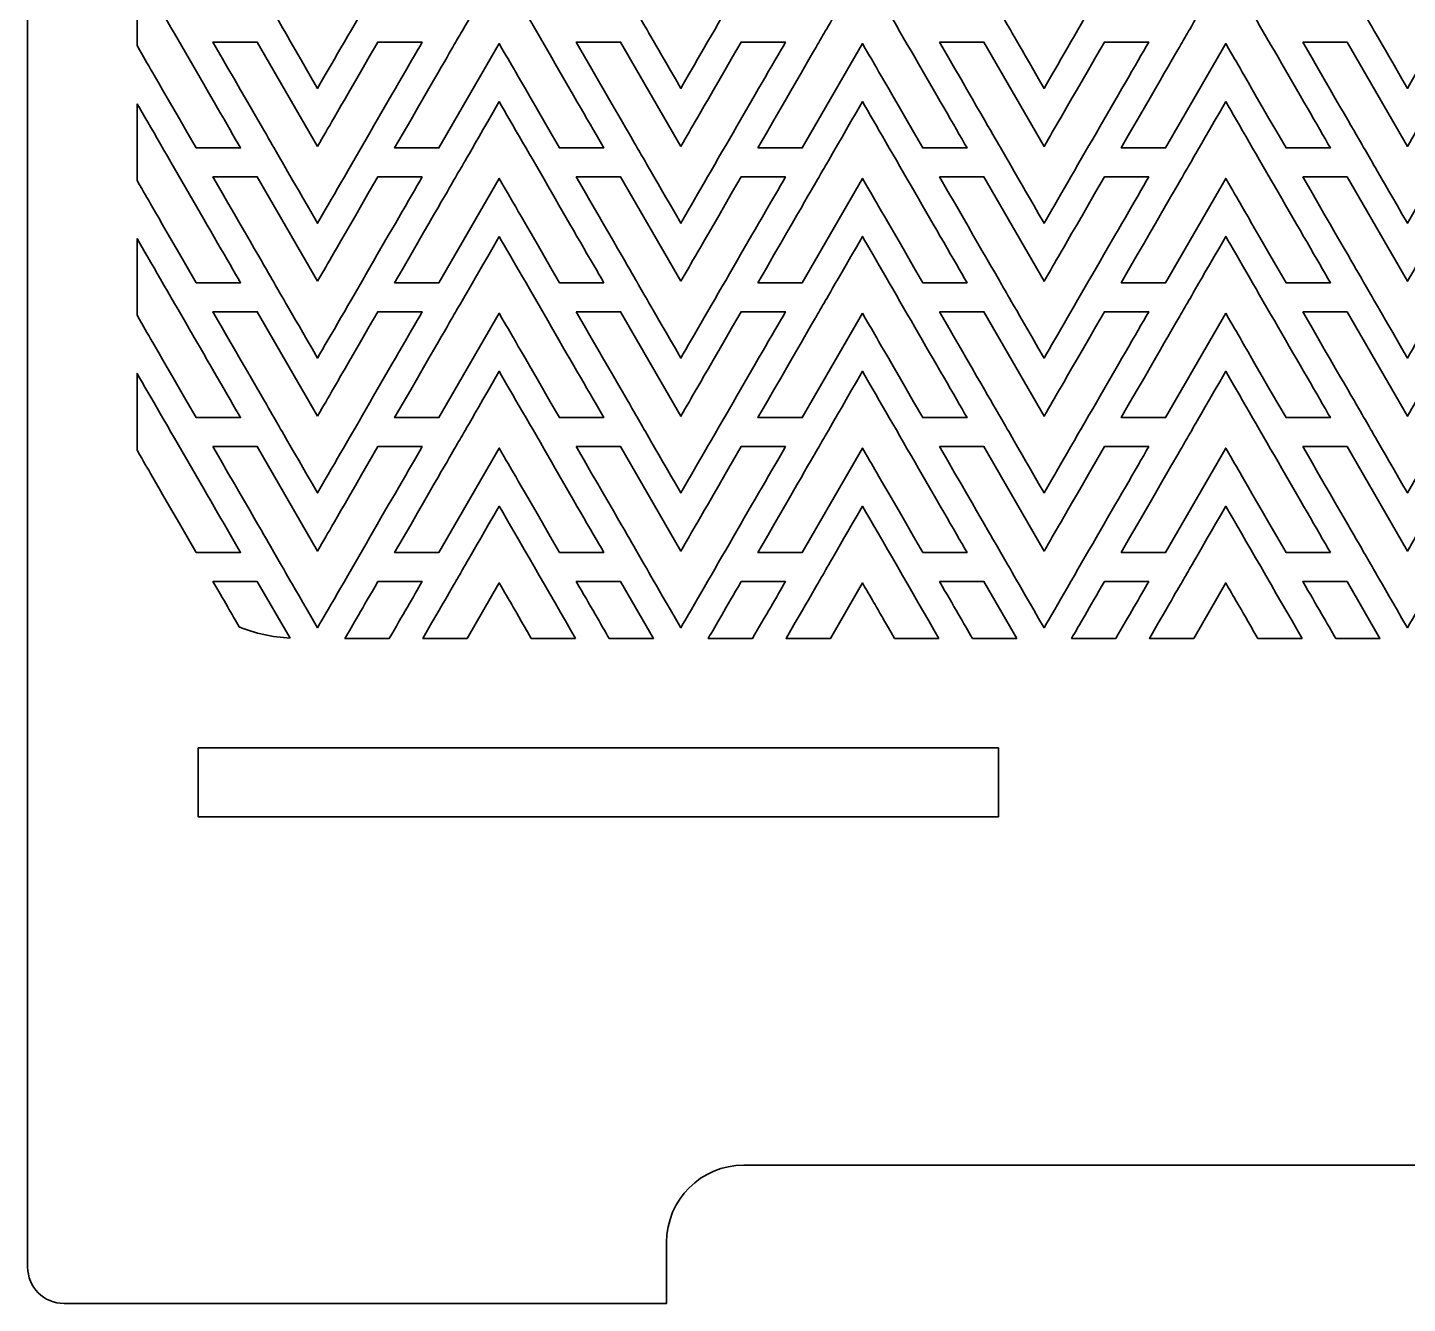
# Model space of a CAD drawing. Header units: inches. Extents: x -2.7 to 13.4, y -10.4 to -3.2.
# Drawn here: x 5.482 to 9.419, y -10.393 to -6.753 of the extents above; entities that cross this region are included whole.
import ezdxf

# ---------------------------------------------------------------- set-up
doc = ezdxf.new("R2010")
doc.units = ezdxf.units.IN
doc.header["$MEASUREMENT"] = 0
doc.layers.add('Tablet holder 1', color=7, linetype='Continuous', lineweight=0)

msp = doc.modelspace()

# ---------------------------------------------------------------- linework, layer by layer
at = {"layer": 'Tablet holder 1', "color": 22, "lineweight": 35, "true_color": 0xe52421}
for points, knots in [([(11.9394, -3.2082), (11.9394, -3.2082), (6.8982, -3.2082), (6.8982, -3.2082), (6.116, -3.2082), (5.4818, -3.8424), (5.4818, -4.6246), (5.4818, -4.6246), (5.4818, -10.2894), (5.4818, -10.2894), (5.4818, -10.3469), (5.5283, -10.3935), (5.5858, -10.3935), (5.5858, -10.3935), (7.305, -10.3935), (7.305, -10.3935), (7.305, -10.3935), (7.305, -10.2193), (7.305, -10.2193), (7.305, -10.0976), (7.4037, -9.9989), (7.5254, -9.9989), (7.5254, -9.9989), (11.3125, -9.9989), (11.3125, -9.9989), (11.434, -9.9989), (11.5326, -10.0975), (11.5326, -10.219), (11.5326, -10.219), (11.5326, -10.3935), (11.5326, -10.3935), (11.5326, -10.3935), (13.2518, -10.3935), (13.2518, -10.3935), (13.3093, -10.3935), (13.3558, -10.3469), (13.3558, -10.2894), (13.3558, -10.2894), (13.3558, -4.6246), (13.3558, -4.6246), (13.3558, -3.8424), (12.7217, -3.2082), (11.9394, -3.2082)], [0, 0, 0, 0, 1, 1, 1, 2, 2, 2, 3, 3, 3, 4, 4, 4, 5, 5, 5, 6, 6, 6, 7, 7, 7, 8, 8, 8, 9, 9, 9, 10, 10, 10, 11, 11, 11, 12, 12, 12, 13, 13, 13, 14, 14, 14, 14]), ([(6.3092, -6.7072), (6.3468, -6.6418), (6.3432, -6.6483), (6.4811, -6.4093), (6.4811, -6.4093), (6.6076, -6.4093), (6.6076, -6.4093), (6.5363, -6.5328), (6.3804, -6.8026), (6.3092, -6.9261), (6.1182, -6.5954), (6.25, -6.8237), (6.0107, -6.4093), (6.0107, -6.4093), (6.1372, -6.4093), (6.1372, -6.4093), (6.1372, -6.4093), (6.3092, -6.7072), (6.3092, -6.7072)], [0, 0, 0, 0, 1, 1, 1, 2, 2, 2, 3, 3, 3, 4, 4, 4, 5, 5, 5, 6, 6, 6, 6]), ([(7.3457, -6.7072), (7.3835, -6.6418), (7.3797, -6.6483), (7.5178, -6.4093), (7.5178, -6.4093), (7.6442, -6.4093), (7.6442, -6.4093), (7.5729, -6.5328), (7.4169, -6.8026), (7.3457, -6.9261), (7.17, -6.6219), (7.2989, -6.845), (7.0474, -6.4093), (7.0474, -6.4093), (7.1738, -6.4093), (7.1738, -6.4093), (7.1738, -6.4093), (7.3457, -6.7072), (7.3457, -6.7072)], [0, 0, 0, 0, 1, 1, 1, 2, 2, 2, 3, 3, 3, 4, 4, 4, 5, 5, 5, 6, 6, 6, 6]), ([(8.0839, -6.4093), (8.0839, -6.4093), (8.2103, -6.4093), (8.2103, -6.4093), (8.2103, -6.4093), (8.3822, -6.7072), (8.3822, -6.7072), (8.42, -6.6418), (8.4162, -6.6483), (8.5543, -6.4093), (8.5543, -6.4093), (8.6807, -6.4093), (8.6807, -6.4093), (8.6094, -6.5328), (8.4536, -6.8026), (8.3822, -6.9261), (8.2067, -6.6219), (8.3354, -6.845), (8.0839, -6.4093)], [0, 0, 0, 0, 1, 1, 1, 2, 2, 2, 3, 3, 3, 4, 4, 4, 5, 5, 5, 6, 6, 6, 6]), ([(9.1204, -6.4093), (9.1204, -6.4093), (9.2468, -6.4093), (9.2468, -6.4093), (9.2468, -6.4093), (9.4189, -6.7072), (9.4189, -6.7072), (9.4565, -6.6418), (9.4528, -6.6483), (9.5908, -6.4093), (9.5908, -6.4093), (9.7172, -6.4093), (9.7172, -6.4093), (9.646, -6.5328), (9.4901, -6.8026), (9.4189, -6.9261), (9.2432, -6.6219), (9.3719, -6.845), (9.1204, -6.4093)], [0, 0, 0, 0, 1, 1, 1, 2, 2, 2, 3, 3, 3, 4, 4, 4, 5, 5, 5, 6, 6, 6, 6]), ([(5.7943, -6.585), (5.8671, -6.711), (6.0192, -6.9744), (6.0893, -7.096), (6.0893, -7.096), (5.9629, -7.096), (5.9629, -7.096), (5.8161, -6.8419), (5.8362, -6.8767), (5.7943, -6.8042), (5.7943, -6.8042), (5.7943, -6.585), (5.7943, -6.585)], [0, 0, 0, 0, 1, 1, 1, 2, 2, 2, 3, 3, 3, 4, 4, 4, 4]), ([(6.8275, -6.5792), (6.8987, -6.7026), (7.0546, -6.9725), (7.1258, -7.096), (7.1258, -7.096), (6.9994, -7.096), (6.9994, -7.096), (6.8489, -6.8353), (6.874, -6.8788), (6.8274, -6.7982), (6.8274, -6.7982), (6.6554, -7.096), (6.6554, -7.096), (6.6554, -7.096), (6.529, -7.096), (6.529, -7.096), (6.7999, -6.6268), (6.6303, -6.9207), (6.8275, -6.5792)], [0, 0, 0, 0, 1, 1, 1, 2, 2, 2, 3, 3, 3, 4, 4, 4, 5, 5, 5, 6, 6, 6, 6]), ([(7.5656, -7.096), (7.8365, -6.6268), (7.6668, -6.9207), (7.864, -6.5792), (7.9353, -6.7026), (8.0911, -6.9725), (8.1624, -7.096), (8.1624, -7.096), (8.036, -7.096), (8.036, -7.096), (7.8854, -6.8353), (7.9106, -6.8788), (7.864, -6.7982), (7.864, -6.7982), (7.6919, -7.096), (7.6919, -7.096), (7.6919, -7.096), (7.5656, -7.096), (7.5656, -7.096)], [0, 0, 0, 0, 1, 1, 1, 2, 2, 2, 3, 3, 3, 4, 4, 4, 5, 5, 5, 6, 6, 6, 6]), ([(8.9006, -6.5792), (8.9718, -6.7026), (9.1278, -6.9725), (9.199, -7.096), (9.199, -7.096), (9.0725, -7.096), (9.0725, -7.096), (8.9219, -6.8353), (8.9471, -6.8788), (8.9006, -6.7982), (8.9006, -6.7982), (8.7286, -7.096), (8.7286, -7.096), (8.7286, -7.096), (8.6021, -7.096), (8.6021, -7.096), (8.8731, -6.6268), (8.7033, -6.9207), (8.9006, -6.5792)], [0, 0, 0, 0, 1, 1, 1, 2, 2, 2, 3, 3, 3, 4, 4, 4, 5, 5, 5, 6, 6, 6, 6]), ([(6.3092, -7.0919), (6.3468, -7.0267), (6.3432, -7.0331), (6.4811, -6.7942), (6.4811, -6.7942), (6.6076, -6.7942), (6.6076, -6.7942), (6.5363, -6.9176), (6.3804, -7.1875), (6.3092, -7.311), (6.1335, -7.0068), (6.2622, -7.2297), (6.0107, -6.7942), (6.0107, -6.7942), (6.1372, -6.7942), (6.1372, -6.7942), (6.1372, -6.7942), (6.3092, -7.0919), (6.3092, -7.0919)], [0, 0, 0, 0, 1, 1, 1, 2, 2, 2, 3, 3, 3, 4, 4, 4, 5, 5, 5, 6, 6, 6, 6]), ([(7.3457, -7.0919), (7.3835, -7.0267), (7.3797, -7.0331), (7.5178, -6.7942), (7.5178, -6.7942), (7.6442, -6.7942), (7.6442, -6.7942), (7.5729, -6.9176), (7.4169, -7.1875), (7.3457, -7.311), (7.1615, -6.9919), (7.3104, -7.2497), (7.0474, -6.7942), (7.0474, -6.7942), (7.1738, -6.7942), (7.1738, -6.7942), (7.1738, -6.7942), (7.3457, -7.0919), (7.3457, -7.0919)], [0, 0, 0, 0, 1, 1, 1, 2, 2, 2, 3, 3, 3, 4, 4, 4, 5, 5, 5, 6, 6, 6, 6]), ([(8.0839, -6.7942), (8.0839, -6.7942), (8.2103, -6.7942), (8.2103, -6.7942), (8.2103, -6.7942), (8.3822, -7.0919), (8.3822, -7.0919), (8.42, -7.0267), (8.4162, -7.0331), (8.5543, -6.7942), (8.5543, -6.7942), (8.6807, -6.7942), (8.6807, -6.7942), (8.6094, -6.9176), (8.4536, -7.1875), (8.3822, -7.311), (8.2067, -7.0068), (8.3354, -7.2297), (8.0839, -6.7942)], [0, 0, 0, 0, 1, 1, 1, 2, 2, 2, 3, 3, 3, 4, 4, 4, 5, 5, 5, 6, 6, 6, 6]), ([(9.1204, -6.7942), (9.1204, -6.7942), (9.2468, -6.7942), (9.2468, -6.7942), (9.2468, -6.7942), (9.4189, -7.0919), (9.4189, -7.0919), (9.4565, -7.0267), (9.4528, -7.0331), (9.5908, -6.7942), (9.5908, -6.7942), (9.7172, -6.7942), (9.7172, -6.7942), (9.646, -6.9176), (9.4901, -7.1875), (9.4189, -7.311), (9.2432, -7.0068), (9.3719, -7.2297), (9.1204, -6.7942)], [0, 0, 0, 0, 1, 1, 1, 2, 2, 2, 3, 3, 3, 4, 4, 4, 5, 5, 5, 6, 6, 6, 6]), ([(6.8275, -6.964), (6.8987, -7.0874), (7.0546, -7.3574), (7.1258, -7.4808), (7.1258, -7.4808), (6.9994, -7.4808), (6.9994, -7.4808), (6.8489, -7.22), (6.874, -7.2636), (6.8274, -7.1829), (6.8274, -7.1829), (6.6554, -7.4808), (6.6554, -7.4808), (6.6554, -7.4808), (6.529, -7.4808), (6.529, -7.4808), (6.7999, -7.0117), (6.6303, -7.3056), (6.8275, -6.964)], [0, 0, 0, 0, 1, 1, 1, 2, 2, 2, 3, 3, 3, 4, 4, 4, 5, 5, 5, 6, 6, 6, 6]), ([(7.5656, -7.4808), (7.8365, -7.0117), (7.6668, -7.3056), (7.864, -6.964), (7.9353, -7.0874), (8.0911, -7.3574), (8.1624, -7.4808), (8.1624, -7.4808), (8.036, -7.4808), (8.036, -7.4808), (7.8854, -7.22), (7.9106, -7.2636), (7.864, -7.1829), (7.864, -7.1829), (7.6919, -7.4808), (7.6919, -7.4808), (7.6919, -7.4808), (7.5656, -7.4808), (7.5656, -7.4808)], [0, 0, 0, 0, 1, 1, 1, 2, 2, 2, 3, 3, 3, 4, 4, 4, 5, 5, 5, 6, 6, 6, 6]), ([(8.9006, -6.964), (8.9718, -7.0874), (9.1278, -7.3574), (9.199, -7.4808), (9.199, -7.4808), (9.0725, -7.4808), (9.0725, -7.4808), (8.9219, -7.22), (8.9471, -7.2636), (8.9006, -7.1829), (8.9006, -7.1829), (8.7286, -7.4808), (8.7286, -7.4808), (8.7286, -7.4808), (8.6021, -7.4808), (8.6021, -7.4808), (8.8731, -7.0117), (8.7033, -7.3056), (8.9006, -6.964)], [0, 0, 0, 0, 1, 1, 1, 2, 2, 2, 3, 3, 3, 4, 4, 4, 5, 5, 5, 6, 6, 6, 6]), ([(5.7943, -6.9699), (5.8671, -7.0958), (6.0192, -7.3593), (6.0893, -7.4808), (6.0893, -7.4808), (5.9629, -7.4808), (5.9629, -7.4808), (5.8161, -7.2268), (5.8362, -7.2615), (5.7943, -7.1889), (5.7943, -7.1889), (5.7943, -6.9699), (5.7943, -6.9699)], [0, 0, 0, 0, 1, 1, 1, 2, 2, 2, 3, 3, 3, 4, 4, 4, 4]), ([(6.3092, -7.4768), (6.3468, -7.4115), (6.3432, -7.4179), (6.4811, -7.1789), (6.4811, -7.1789), (6.6076, -7.1789), (6.6076, -7.1789), (6.5363, -7.3024), (6.3804, -7.5724), (6.3092, -7.6958), (6.1335, -7.3915), (6.2622, -7.6146), (6.0107, -7.1789), (6.0107, -7.1789), (6.1372, -7.1789), (6.1372, -7.1789), (6.1372, -7.1789), (6.3092, -7.4768), (6.3092, -7.4768)], [0, 0, 0, 0, 1, 1, 1, 2, 2, 2, 3, 3, 3, 4, 4, 4, 5, 5, 5, 6, 6, 6, 6]), ([(7.3457, -7.4768), (7.3835, -7.4115), (7.3797, -7.4179), (7.5178, -7.1789), (7.5178, -7.1789), (7.6442, -7.1789), (7.6442, -7.1789), (7.5729, -7.3024), (7.4169, -7.5724), (7.3457, -7.6958), (7.17, -7.3915), (7.2989, -7.6146), (7.0474, -7.1789), (7.0474, -7.1789), (7.1738, -7.1789), (7.1738, -7.1789), (7.1738, -7.1789), (7.3457, -7.4768), (7.3457, -7.4768)], [0, 0, 0, 0, 1, 1, 1, 2, 2, 2, 3, 3, 3, 4, 4, 4, 5, 5, 5, 6, 6, 6, 6]), ([(8.0839, -7.1789), (8.0839, -7.1789), (8.2103, -7.1789), (8.2103, -7.1789), (8.2103, -7.1789), (8.3822, -7.4768), (8.3822, -7.4768), (8.42, -7.4115), (8.4162, -7.4179), (8.5543, -7.1789), (8.5543, -7.1789), (8.6807, -7.1789), (8.6807, -7.1789), (8.6094, -7.3024), (8.4536, -7.5724), (8.3822, -7.6958), (8.1842, -7.3526), (8.3503, -7.6403), (8.0839, -7.1789)], [0, 0, 0, 0, 1, 1, 1, 2, 2, 2, 3, 3, 3, 4, 4, 4, 5, 5, 5, 6, 6, 6, 6]), ([(9.1204, -7.1789), (9.1204, -7.1789), (9.2468, -7.1789), (9.2468, -7.1789), (9.2468, -7.1789), (9.4189, -7.4768), (9.4189, -7.4768), (9.4565, -7.4115), (9.4528, -7.4179), (9.5908, -7.1789), (9.5908, -7.1789), (9.7172, -7.1789), (9.7172, -7.1789), (9.646, -7.3024), (9.4901, -7.5724), (9.4189, -7.6958), (9.2432, -7.3915), (9.3719, -7.6146), (9.1204, -7.1789)], [0, 0, 0, 0, 1, 1, 1, 2, 2, 2, 3, 3, 3, 4, 4, 4, 5, 5, 5, 6, 6, 6, 6]), ([(5.7943, -7.3547), (5.8671, -7.4807), (6.0192, -7.7442), (6.0893, -7.8657), (6.0893, -7.8657), (5.9629, -7.8657), (5.9629, -7.8657), (5.8161, -7.6117), (5.8362, -7.6464), (5.7943, -7.5737), (5.7943, -7.5737), (5.7943, -7.3547), (5.7943, -7.3547)], [0, 0, 0, 0, 1, 1, 1, 2, 2, 2, 3, 3, 3, 4, 4, 4, 4]), ([(6.8275, -7.3488), (6.8987, -7.4722), (7.0546, -7.7422), (7.1258, -7.8657), (7.1258, -7.8657), (6.9994, -7.8657), (6.9994, -7.8657), (6.8489, -7.6049), (6.874, -7.6485), (6.8274, -7.5678), (6.8274, -7.5678), (6.6554, -7.8657), (6.6554, -7.8657), (6.6554, -7.8657), (6.529, -7.8657), (6.529, -7.8657), (6.7999, -7.3965), (6.6303, -7.6903), (6.8275, -7.3488)], [0, 0, 0, 0, 1, 1, 1, 2, 2, 2, 3, 3, 3, 4, 4, 4, 5, 5, 5, 6, 6, 6, 6]), ([(7.864, -7.5678), (7.864, -7.5678), (7.6919, -7.8657), (7.6919, -7.8657), (7.6919, -7.8657), (7.5656, -7.8657), (7.5656, -7.8657), (7.8365, -7.3965), (7.6668, -7.6903), (7.864, -7.3488), (7.9353, -7.4722), (8.0911, -7.7422), (8.1624, -7.8657), (8.1624, -7.8657), (8.036, -7.8657), (8.036, -7.8657), (7.8854, -7.6049), (7.9106, -7.6485), (7.864, -7.5678)], [0, 0, 0, 0, 1, 1, 1, 2, 2, 2, 3, 3, 3, 4, 4, 4, 5, 5, 5, 6, 6, 6, 6]), ([(8.9006, -7.5678), (8.9006, -7.5678), (8.7286, -7.8657), (8.7286, -7.8657), (8.7286, -7.8657), (8.6021, -7.8657), (8.6021, -7.8657), (8.8731, -7.3965), (8.7033, -7.6903), (8.9006, -7.3488), (8.9718, -7.4722), (9.1278, -7.7422), (9.199, -7.8657), (9.199, -7.8657), (9.0725, -7.8657), (9.0725, -7.8657), (8.9219, -7.6049), (8.9471, -7.6485), (8.9006, -7.5678)], [0, 0, 0, 0, 1, 1, 1, 2, 2, 2, 3, 3, 3, 4, 4, 4, 5, 5, 5, 6, 6, 6, 6]), ([(6.3092, -7.8617), (6.3468, -7.7964), (6.3432, -7.8028), (6.4811, -7.5638), (6.4811, -7.5638), (6.6076, -7.5638), (6.6076, -7.5638), (6.5363, -7.6872), (6.3804, -7.9572), (6.3092, -8.0807), (6.1335, -7.7764), (6.2622, -7.9994), (6.0107, -7.5638), (6.0107, -7.5638), (6.1372, -7.5638), (6.1372, -7.5638), (6.1372, -7.5638), (6.3092, -7.8617), (6.3092, -7.8617)], [0, 0, 0, 0, 1, 1, 1, 2, 2, 2, 3, 3, 3, 4, 4, 4, 5, 5, 5, 6, 6, 6, 6]), ([(7.0474, -7.5638), (7.0474, -7.5638), (7.1738, -7.5638), (7.1738, -7.5638), (7.1738, -7.5638), (7.3457, -7.8617), (7.3457, -7.8617), (7.3835, -7.7964), (7.3797, -7.8028), (7.5178, -7.5638), (7.5178, -7.5638), (7.6442, -7.5638), (7.6442, -7.5638), (7.5729, -7.6872), (7.4169, -7.9572), (7.3457, -8.0807), (7.17, -7.7764), (7.2989, -7.9994), (7.0474, -7.5638)], [0, 0, 0, 0, 1, 1, 1, 2, 2, 2, 3, 3, 3, 4, 4, 4, 5, 5, 5, 6, 6, 6, 6]), ([(8.0839, -7.5638), (8.0839, -7.5638), (8.2103, -7.5638), (8.2103, -7.5638), (8.2103, -7.5638), (8.3822, -7.8617), (8.3822, -7.8617), (8.42, -7.7964), (8.4162, -7.8028), (8.5543, -7.5638), (8.5543, -7.5638), (8.6807, -7.5638), (8.6807, -7.5638), (8.6094, -7.6872), (8.4536, -7.9572), (8.3822, -8.0807), (8.2067, -7.7764), (8.3354, -7.9994), (8.0839, -7.5638)], [0, 0, 0, 0, 1, 1, 1, 2, 2, 2, 3, 3, 3, 4, 4, 4, 5, 5, 5, 6, 6, 6, 6]), ([(9.1204, -7.5638), (9.1204, -7.5638), (9.2468, -7.5638), (9.2468, -7.5638), (9.2468, -7.5638), (9.4189, -7.8617), (9.4189, -7.8617), (9.4565, -7.7964), (9.4528, -7.8028), (9.5908, -7.5638), (9.5908, -7.5638), (9.7172, -7.5638), (9.7172, -7.5638), (9.646, -7.6872), (9.4901, -7.9572), (9.4189, -8.0807), (9.2432, -7.7764), (9.3719, -7.9994), (9.1204, -7.5638)], [0, 0, 0, 0, 1, 1, 1, 2, 2, 2, 3, 3, 3, 4, 4, 4, 5, 5, 5, 6, 6, 6, 6]), ([(5.7943, -7.9586), (5.7943, -7.9586), (5.7943, -7.7396), (5.7943, -7.7396), (5.8671, -7.8656), (6.0192, -8.129), (6.0893, -8.2506), (6.0893, -8.2506), (5.9629, -8.2506), (5.9629, -8.2506), (5.8161, -7.9964), (5.8362, -8.0312), (5.7943, -7.9586)], [0, 0, 0, 0, 1, 1, 1, 2, 2, 2, 3, 3, 3, 4, 4, 4, 4]), ([(6.9994, -8.2506), (6.8489, -7.9897), (6.874, -8.0333), (6.8274, -7.9526), (6.8274, -7.9526), (6.6554, -8.2506), (6.6554, -8.2506), (6.6554, -8.2506), (6.529, -8.2506), (6.529, -8.2506), (6.7999, -7.7814), (6.6303, -8.0751), (6.8275, -7.7336), (6.8987, -7.8571), (7.0546, -8.1271), (7.1258, -8.2506), (7.1258, -8.2506), (6.9994, -8.2506), (6.9994, -8.2506)], [0, 0, 0, 0, 1, 1, 1, 2, 2, 2, 3, 3, 3, 4, 4, 4, 5, 5, 5, 6, 6, 6, 6]), ([(8.036, -8.2506), (7.8854, -7.9897), (7.9106, -8.0333), (7.864, -7.9526), (7.864, -7.9526), (7.6919, -8.2506), (7.6919, -8.2506), (7.6919, -8.2506), (7.5656, -8.2506), (7.5656, -8.2506), (7.8365, -7.7814), (7.6668, -8.0751), (7.864, -7.7336), (7.9353, -7.8571), (8.0911, -8.1271), (8.1624, -8.2506), (8.1624, -8.2506), (8.036, -8.2506), (8.036, -8.2506)], [0, 0, 0, 0, 1, 1, 1, 2, 2, 2, 3, 3, 3, 4, 4, 4, 5, 5, 5, 6, 6, 6, 6]), ([(9.199, -8.2506), (9.199, -8.2506), (9.0725, -8.2506), (9.0725, -8.2506), (8.9219, -7.9897), (8.9471, -8.0333), (8.9006, -7.9526), (8.9006, -7.9526), (8.7286, -8.2506), (8.7286, -8.2506), (8.7286, -8.2506), (8.6021, -8.2506), (8.6021, -8.2506), (8.8731, -7.7814), (8.7033, -8.0751), (8.9006, -7.7336), (8.9718, -7.8571), (9.1278, -8.1271), (9.199, -8.2506)], [0, 0, 0, 0, 1, 1, 1, 2, 2, 2, 3, 3, 3, 4, 4, 4, 5, 5, 5, 6, 6, 6, 6]), ([(6.0107, -7.9486), (6.0107, -7.9486), (6.1372, -7.9486), (6.1372, -7.9486), (6.1372, -7.9486), (6.3092, -8.2465), (6.3092, -8.2465), (6.3468, -8.1812), (6.3432, -8.1876), (6.4811, -7.9486), (6.4811, -7.9486), (6.6076, -7.9486), (6.6076, -7.9486), (6.5363, -8.0721), (6.3804, -8.3421), (6.3092, -8.4656), (6.1335, -8.1613), (6.2622, -8.3843), (6.0107, -7.9486)], [0, 0, 0, 0, 1, 1, 1, 2, 2, 2, 3, 3, 3, 4, 4, 4, 5, 5, 5, 6, 6, 6, 6]), ([(7.0474, -7.9486), (7.0474, -7.9486), (7.1738, -7.9486), (7.1738, -7.9486), (7.1738, -7.9486), (7.3457, -8.2465), (7.3457, -8.2465), (7.3835, -8.1812), (7.3797, -8.1876), (7.5178, -7.9486), (7.5178, -7.9486), (7.6442, -7.9486), (7.6442, -7.9486), (7.5729, -8.0721), (7.4169, -8.3421), (7.3457, -8.4656), (7.17, -8.1613), (7.2989, -8.3843), (7.0474, -7.9486)], [0, 0, 0, 0, 1, 1, 1, 2, 2, 2, 3, 3, 3, 4, 4, 4, 5, 5, 5, 6, 6, 6, 6]), ([(8.0839, -7.9486), (8.0839, -7.9486), (8.2103, -7.9486), (8.2103, -7.9486), (8.2103, -7.9486), (8.3822, -8.2465), (8.3822, -8.2465), (8.42, -8.1812), (8.4162, -8.1876), (8.5543, -7.9486), (8.5543, -7.9486), (8.6807, -7.9486), (8.6807, -7.9486), (8.6094, -8.0721), (8.4536, -8.3421), (8.3822, -8.4656), (8.2067, -8.1613), (8.3354, -8.3843), (8.0839, -7.9486)], [0, 0, 0, 0, 1, 1, 1, 2, 2, 2, 3, 3, 3, 4, 4, 4, 5, 5, 5, 6, 6, 6, 6]), ([(9.1204, -7.9486), (9.1204, -7.9486), (9.2468, -7.9486), (9.2468, -7.9486), (9.2468, -7.9486), (9.4189, -8.2465), (9.4189, -8.2465), (9.4565, -8.1812), (9.4528, -8.1876), (9.5908, -7.9486), (9.5908, -7.9486), (9.7172, -7.9486), (9.7172, -7.9486), (9.646, -8.0721), (9.4901, -8.3421), (9.4189, -8.4656), (9.2432, -8.1613), (9.3719, -8.3843), (9.1204, -7.9486)], [0, 0, 0, 0, 1, 1, 1, 2, 2, 2, 3, 3, 3, 4, 4, 4, 5, 5, 5, 6, 6, 6, 6]), ([(7.0453, -8.4958), (7.0453, -8.4958), (6.9189, -8.4958), (6.9189, -8.4958), (6.8568, -8.3883), (6.8629, -8.399), (6.8274, -8.3375), (6.8274, -8.3375), (6.736, -8.4958), (6.736, -8.4958), (6.736, -8.4958), (6.6096, -8.4958), (6.6096, -8.4958), (6.764, -8.2282), (6.6542, -8.4186), (6.8275, -8.1185), (6.8778, -8.2056), (6.9703, -8.3657), (7.0453, -8.4958)], [0, 0, 0, 0, 1, 1, 1, 2, 2, 2, 3, 3, 3, 4, 4, 4, 5, 5, 5, 6, 6, 6, 6]), ([(8.0819, -8.4958), (8.0819, -8.4958), (7.9554, -8.4958), (7.9554, -8.4958), (7.8933, -8.3883), (7.8996, -8.399), (7.864, -8.3375), (7.864, -8.3375), (7.7725, -8.4958), (7.7725, -8.4958), (7.7725, -8.4958), (7.6461, -8.4958), (7.6461, -8.4958), (7.8007, -8.2282), (7.6907, -8.4186), (7.864, -8.1185), (7.9143, -8.2056), (8.0068, -8.3657), (8.0819, -8.4958)], [0, 0, 0, 0, 1, 1, 1, 2, 2, 2, 3, 3, 3, 4, 4, 4, 5, 5, 5, 6, 6, 6, 6]), ([(8.9919, -8.4958), (8.93, -8.3883), (8.9361, -8.399), (8.9006, -8.3375), (8.9006, -8.3375), (8.8092, -8.4958), (8.8092, -8.4958), (8.8092, -8.4958), (8.6826, -8.4958), (8.6826, -8.4958), (8.8372, -8.2282), (8.7274, -8.4186), (8.9006, -8.1185), (8.9508, -8.2056), (9.0433, -8.3657), (9.1185, -8.4958), (9.1185, -8.4958), (8.9919, -8.4958), (8.9919, -8.4958)], [0, 0, 0, 0, 1, 1, 1, 2, 2, 2, 3, 3, 3, 4, 4, 4, 5, 5, 5, 6, 6, 6, 6]), ([(6.2306, -8.4951), (6.1796, -8.4922), (6.1308, -8.4811), (6.0856, -8.4631), (6.0653, -8.4278), (6.0407, -8.3853), (6.0107, -8.3335), (6.0107, -8.3335), (6.1372, -8.3335), (6.1372, -8.3335), (6.1372, -8.3335), (6.2306, -8.4951), (6.2306, -8.4951)], [0, 0, 0, 0, 1, 1, 1, 2, 2, 2, 3, 3, 3, 4, 4, 4, 4]), ([(6.4811, -8.3335), (6.4811, -8.3335), (6.6076, -8.3335), (6.6076, -8.3335), (6.5838, -8.3749), (6.5503, -8.4326), (6.5139, -8.4958), (6.5139, -8.4958), (6.3874, -8.4958), (6.3874, -8.4958), (6.4085, -8.4593), (6.4378, -8.4085), (6.4811, -8.3335)], [0, 0, 0, 0, 1, 1, 1, 2, 2, 2, 3, 3, 3, 4, 4, 4, 4]), ([(7.1738, -8.3335), (7.1738, -8.3335), (7.2675, -8.4958), (7.2675, -8.4958), (7.2675, -8.4958), (7.1411, -8.4958), (7.1411, -8.4958), (7.1183, -8.4565), (7.0883, -8.4044), (7.0474, -8.3335), (7.0474, -8.3335), (7.1738, -8.3335), (7.1738, -8.3335)], [0, 0, 0, 0, 1, 1, 1, 2, 2, 2, 3, 3, 3, 4, 4, 4, 4]), ([(7.5178, -8.3335), (7.5178, -8.3335), (7.6442, -8.3335), (7.6442, -8.3335), (7.6203, -8.3749), (7.5869, -8.4326), (7.5504, -8.4958), (7.5504, -8.4958), (7.4239, -8.4958), (7.4239, -8.4958), (7.445, -8.4593), (7.4743, -8.4085), (7.5178, -8.3335)], [0, 0, 0, 0, 1, 1, 1, 2, 2, 2, 3, 3, 3, 4, 4, 4, 4]), ([(8.1776, -8.4958), (8.1542, -8.4551), (8.1237, -8.4026), (8.0839, -8.3335), (8.0839, -8.3335), (8.2103, -8.3335), (8.2103, -8.3335), (8.2103, -8.3335), (8.304, -8.4958), (8.304, -8.4958), (8.304, -8.4958), (8.1776, -8.4958), (8.1776, -8.4958)], [0, 0, 0, 0, 1, 1, 1, 2, 2, 2, 3, 3, 3, 4, 4, 4, 4]), ([(8.5869, -8.4958), (8.5869, -8.4958), (8.4606, -8.4958), (8.4606, -8.4958), (8.4815, -8.4593), (8.511, -8.4085), (8.5543, -8.3335), (8.5543, -8.3335), (8.6807, -8.3335), (8.6807, -8.3335), (8.6568, -8.3749), (8.6235, -8.4326), (8.5869, -8.4958)], [0, 0, 0, 0, 1, 1, 1, 2, 2, 2, 3, 3, 3, 4, 4, 4, 4]), ([(9.2142, -8.4958), (9.1907, -8.4551), (9.1604, -8.4026), (9.1204, -8.3335), (9.1204, -8.3335), (9.2468, -8.3335), (9.2468, -8.3335), (9.2468, -8.3335), (9.3406, -8.4958), (9.3406, -8.4958), (9.3406, -8.4958), (9.2142, -8.4958), (9.2142, -8.4958)], [0, 0, 0, 0, 1, 1, 1, 2, 2, 2, 3, 3, 3, 4, 4, 4, 4]), ([(8.2523, -9.0052), (8.2523, -9.0052), (5.9689, -9.0052), (5.9689, -9.0052), (5.9689, -9.0052), (5.9689, -8.8083), (5.9689, -8.8083), (5.9689, -8.8083), (8.2523, -8.8083), (8.2523, -8.8083), (8.2523, -8.8083), (8.2523, -9.0052), (8.2523, -9.0052)], [0, 0, 0, 0, 1, 1, 1, 2, 2, 2, 3, 3, 3, 4, 4, 4, 4])]:
    msp.add_open_spline(points, degree=3, knots=knots, dxfattribs=at)

doc.saveas('drawing.dxf')
